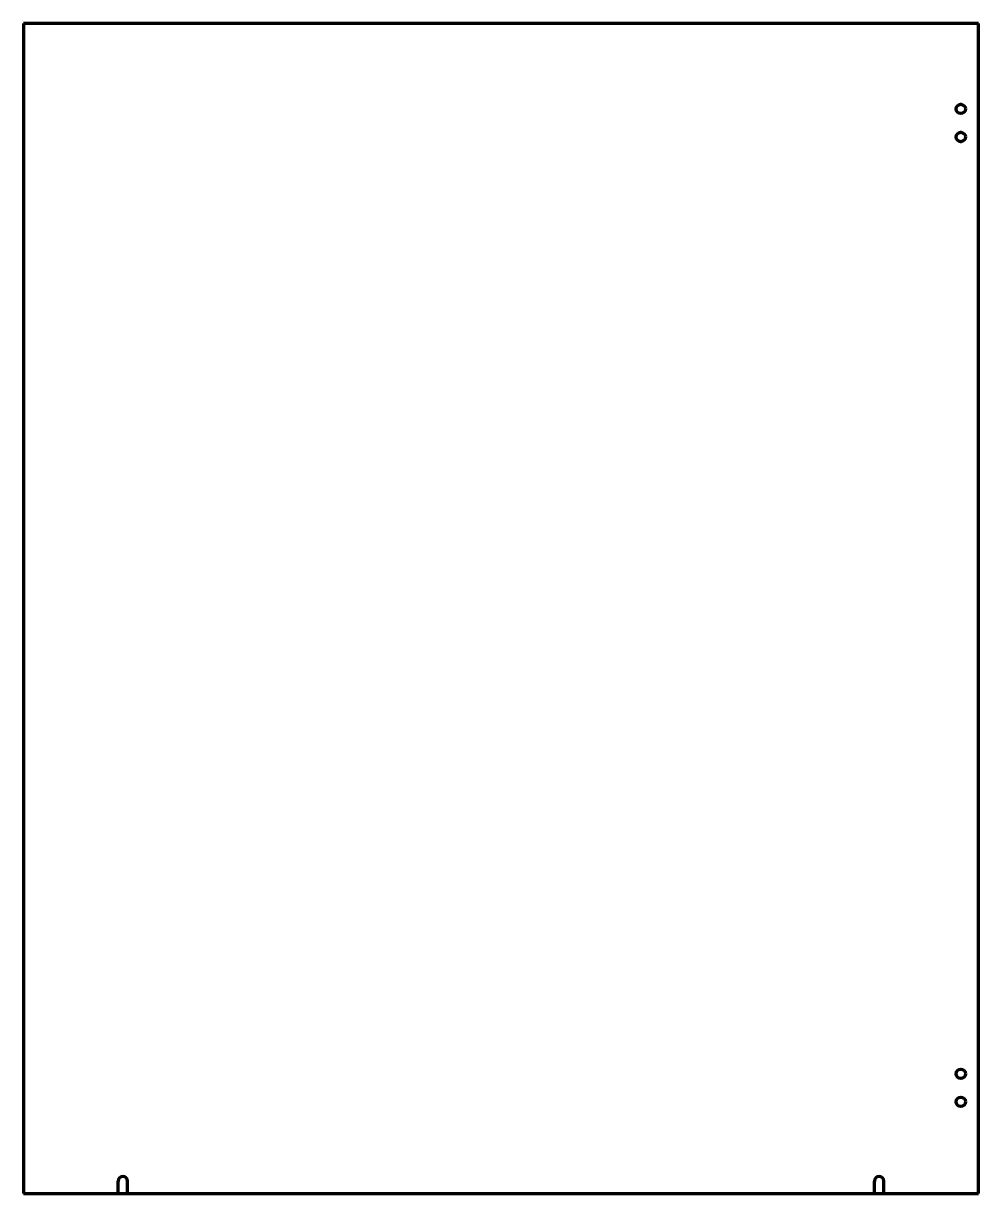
# Model space of a CAD drawing. Header units: inches. Extents: x 0 to 76.8, y 0 to 94.
import ezdxf

# ---------------------------------------------------------------- set-up
doc = ezdxf.new("R2010")
doc.units = ezdxf.units.IN
doc.header["$MEASUREMENT"] = 0
doc.layers.add('1', color=7, linetype='Continuous')

msp = doc.modelspace()

# ---------------------------------------------------------------- linework, layer by layer
at = {"color": 7, "lineweight": 90}
for p, q in [((0, 94), (0, 0)), ((76.75, 94), (0, 94)), ((76.75, 0), (76.75, 94)), ((0, 0), (76.75, 0))]:
    msp.add_line(p, q, dxfattribs=at)
at = {"layer": '1', "color": 7, "lineweight": 90}
for p, q in [((7.625, 0), (7.625, 1)), ((8.375, 0), (8.375, 1)), ((68.375, 0), (68.375, 1)), ((69.125, 0), (69.125, 1))]:
    msp.add_line(p, q, dxfattribs=at)
at = {"layer": '1', "color": 1, "lineweight": 90}
for centre in [(75.3125, 87.125), (75.3125, 84.875), (75.3125, 9.625), (75.3125, 7.375)]:
    msp.add_circle(centre, 0.375, dxfattribs=at)
at = {"layer": '1', "color": 7, "lineweight": 90}
for centre in [(8, 1), (68.75, 1)]:
    msp.add_arc(centre, 0.375, 0, 180, dxfattribs=at)

doc.saveas('drawing.dxf')
